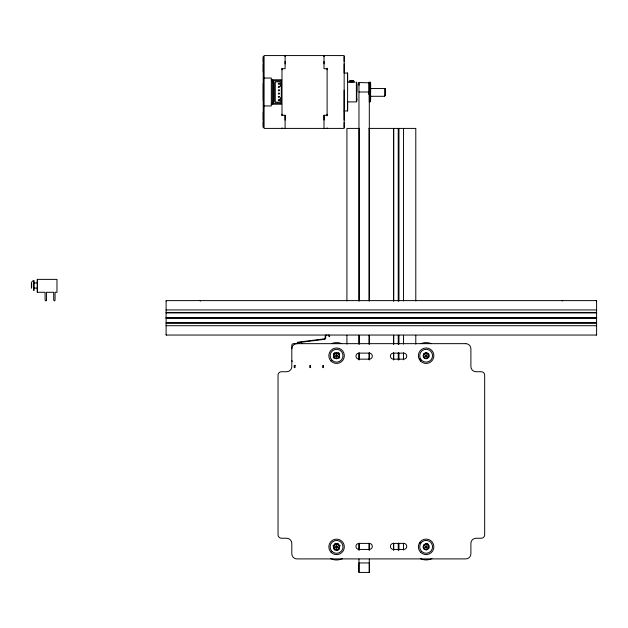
<?xml version="1.0" encoding="UTF-8"?>
<svg xmlns="http://www.w3.org/2000/svg" width="628" height="628" viewBox="0 0 628 628"><rect width="100%" height="100%" fill="white"/><g stroke="black" fill="none" stroke-linecap="round" stroke-linejoin="round"><path stroke-width="0.94" d="M263.226 126.785L263.226 121.934M263.226 120.081L263.226 63.899M263.226 62.046L263.226 57.203M263.226 105.08L264.09 105.944L271.32 105.944L271.32 78.045L264.09 78.045L263.226 78.908M272.356 104.217L272.356 79.764M281.305 103.188L273.384 103.188L273.384 80.8L281.305 80.8L281.305 104.217L271.32 104.217M285.096 120.097L285.096 115.269L281.996 115.269L281.996 68.719L285.096 68.719L285.096 55.57L285.096 56.583M324.009 120.097L324.009 115.269L327.11 115.269L327.11 68.719L324.009 68.719L324.009 55.57L324.009 56.583M344.16 127.406L344.16 122.531M344.16 120.097L344.16 63.883M344.16 61.45L344.16 56.583M344.16 110.936L347.606 110.936L347.606 101.461M344.16 73.052L347.606 73.052L347.606 110.936M356.814 99.883L356.814 98.698M356.814 91.994L356.814 84.105M358.965 572.43L358.965 562.947L369.303 562.947L369.303 572.43L358.965 572.43L358.965 559.022M358.965 550.199L358.965 543.33M358.965 359.852L358.965 352.983M358.965 344.152L358.965 335.321M358.965 300.977L358.965 82.511L369.303 82.841M369.303 572.43L369.303 559.022M369.303 550.199L369.303 543.33M369.303 359.852L369.303 352.983M369.303 344.152L369.303 335.321M369.303 300.977L369.303 92.975M370.591 99.883L370.591 95.621M370.591 91.994L370.591 84.105M369.971 96.296L384.626 96.296L384.626 95.723M385.49 88.548L385.49 95.425L385.49 88.548L370.222 88.548M166.106 301.04L166.538 300.608M562.162 301.04L562.594 300.608M596.6 334.614L596.215 335.046M31.643 282.113L32.876 280.881M334.002 354.223L336.584 352.732L339.167 354.223L339.167 357.206L336.584 358.69L334.002 357.206L334.002 354.223L339.167 357.206M334.002 357.206L339.167 354.223M423.539 354.223L426.122 352.732L428.712 354.223L428.712 357.206L426.122 358.69L423.539 357.206L423.539 354.223L428.712 357.206M423.539 357.206L428.712 354.223M334.002 545.387L336.584 543.895L339.167 545.387L339.167 548.37L336.584 549.861L334.002 548.37L334.002 545.387L339.167 548.37M334.002 548.37L339.167 545.387M423.539 545.34L426.122 543.848L428.712 545.34L428.712 548.322L426.122 549.814L423.539 548.322L423.539 545.34L428.712 548.322M423.539 548.322L428.712 545.34M355.079 82.08L354.757 82.158A3.674 0.597 0 0 1 354.373 82.244L354.263 82.26A3.831 0.871 0 0 1 353.556 82.394L353.376 82.417A3.776 1.099 0 0 1 349.922 82.417L349.749 82.394A3.831 0.871 0 0 1 349.074 82.276L348.933 82.244A3.674 0.597 0 0 1 348.548 82.158L348.367 82.119M336.584 550.442L337.503 550.316L335.658 550.316M271.32 79.764L281.305 79.764L281.305 80.8M349.6 80.808L353.697 80.808M349.074 81.318L354.231 81.318M281.305 86.138L280.276 86.138L280.276 81.828L275.284 81.828L275.284 102.152L280.276 102.152L280.276 97.85L281.305 97.85M358.965 91.994L369.303 91.994M347.865 101.909L356.382 101.909L356.382 82.072M359.247 128.41L346.915 128.41L346.915 301M369.021 128.41L415.791 128.41L415.791 301M34.155 282.93L37.06 282.93M31.714 283.785L31.612 283.785A4.051 3.509 0 0 1 31.722 284.249M31.714 287.231L31.612 287.231A4.051 3.509 0 0 0 31.722 286.768M34.155 288.095L37.06 288.095M166.106 309.942L596.6 309.942M166.106 312.446L596.6 312.446M166.106 312.94L596.6 312.94M166.106 317.47L596.6 317.47M166.106 317.831L596.6 317.831M166.106 318.192L596.6 318.192M166.106 322.714L596.6 322.714M166.106 323.208L596.6 323.208M166.106 325.712L596.6 325.712M328.067 335.014A1.719 1.719 0 0 1 329.033 336.051L329.59 336.106M596.168 300.608L596.6 301.04M200.12 300.608L200.544 301.04M166.491 335.046L166.106 334.614M329.033 336.051L329.072 336.161A3.391 2.394 0 0 1 329.127 336.608L329.645 336.608A4.435 3.14 0 0 0 329.598 336.168L329.567 336.027A2.237 2.237 0 0 0 328.986 335.022M426.122 352.732L426.122 358.69M426.122 543.848L426.122 549.814M415.791 335.321L415.791 344.144M403.545 128.41L403.466 301M403.545 335.321L403.545 344.144M403.466 352.975L403.545 359.836M403.466 543.212L403.545 550.081M398.921 128.41L398.921 301M398.921 335.321L398.921 344.144M398.921 352.975L398.921 359.836M398.921 543.212L398.921 550.081M398.576 128.41L398.576 301M398.576 335.321L398.576 344.144M398.576 352.975L398.576 359.836M398.576 543.212L398.576 550.081M398.231 128.41L398.231 301M398.231 335.321L398.231 344.144M398.231 352.975L398.231 359.836M398.231 543.212L398.231 550.081M393.685 128.41L393.685 301M393.685 335.321L393.685 344.144M393.685 352.975L393.685 359.836M393.685 543.212L393.685 550.081M393.607 128.41L393.607 301M393.607 335.321L393.607 344.144M393.607 352.975L393.607 359.836M393.607 543.212L393.607 550.081M384.626 88.548L384.626 96.296M370.591 82.504L370.591 101.477M370.159 82.072L370.159 101.909M369.303 82.072L369.303 101.909M369.107 128.41L369.107 301M369.107 335.321L369.107 344.144M369.107 352.975L369.107 359.836M369.107 543.212L369.107 550.081M368.871 82.504L368.871 94.451M359.161 128.41L359.161 301M359.161 335.321L359.161 344.144M359.161 352.975L359.161 359.836M359.161 543.212L359.161 550.081M358.965 82.511L358.965 85.29M356.814 82.504L356.814 101.477M347.606 73.052L347.606 82.519M346.915 335.321L346.915 344.144M344.16 72.51L344.16 55.578L264.09 55.57L264.09 128.402L344.16 128.41L344.16 90.189M336.584 352.732L336.584 358.69M336.584 543.895L336.584 549.861M327.11 68.217L327.11 69.747M327.11 114.241L327.11 115.772M327.11 127.822L327.11 128.402M324.009 61.45L324.009 63.883M324.009 115.269L324.009 128.41M302.147 343.657L300.867 342.488A3.085 3.085 0 0 0 299.972 342.488L298.7 343.657M285.096 61.45L285.096 63.883M285.096 115.269L285.096 128.41M281.996 68.217L281.996 69.747M281.996 114.241L281.996 115.772M281.996 127.822L281.996 128.402M273.384 80.8L273.384 82.519L274.248 82.519L274.248 101.461L273.384 101.461L273.384 103.188M263.226 56.442L263.226 71.749M263.226 83.375L263.226 100.606M263.226 112.239L263.226 127.547M37.515 279.374L37.515 292.287M34.155 280.645L34.155 290.371M33.465 280.645L33.465 290.371M31.4 282.71L31.4 288.307M292.342 361.328A0.864 0.864 0 0 1 291.808 360.535M297.491 343.5A0.864 0.864 0 0 1 298.245 342.645L324.55 339.332A1.295 1.295 0 0 0 325.681 338.052L325.681 336.608A1.719 1.719 0 0 1 326.748 335.014M325.822 335.022A2.237 2.237 0 0 0 325.171 336.608L325.123 338.304L324.543 338.814L298.182 342.134A1.374 1.374 0 0 0 296.981 343.5M31.722 285.968A4.051 3.509 0 0 0 31.628 285.505A4.051 3.509 0 0 0 31.722 285.049M350.157 81.02A3.038 1.515 -90 0 0 350.903 81.02A3.038 3.038 0 0 0 352.402 81.02A3.038 1.515 -90 0 0 353.14 81.02M339.175 549.469A3.666 3.666 0 0 1 338.414 550.057M334.748 550.057A3.666 3.666 0 0 1 333.994 549.469M333.044 545.936A3.666 3.666 0 0 1 333.413 545.049M334.748 543.707A3.666 3.666 0 0 1 335.635 543.346M337.534 543.346A3.666 3.666 0 0 1 338.414 543.707M339.756 545.049A3.666 3.666 0 0 1 340.125 545.936M342.386 558.637A13.11 13.11 0 0 1 330.783 558.637M339.662 357.489A3.556 3.556 0 0 1 339.096 358.227M334.065 358.227A3.556 3.556 0 0 1 333.499 357.489M333.499 353.933A3.556 3.556 0 0 1 334.803 352.63M338.366 352.63A3.556 3.556 0 0 1 339.662 353.933M331.568 343.594A13.11 13.11 0 0 1 341.601 343.594M291.808 348.823A5.165 5.165 0 0 1 296.981 343.657M420.438 360.04A6.123 6.123 0 0 1 419.465 358.776M421.105 343.594A13.11 13.11 0 0 1 431.146 343.594M419.465 543.77A6.123 6.123 0 0 1 420.438 542.506M427.048 543.393A3.556 3.556 0 0 1 427.904 543.754M431.931 558.59A13.11 13.11 0 0 1 420.32 558.59M46.472 300.208L45.781 300.898L45.098 300.208L45.098 292.287L37.178 292.287L37.178 279.374L56.975 279.374L56.975 292.287L55.083 292.287L55.029 300.474L54.393 300.898L53.702 300.208L53.702 292.287L46.472 292.287L46.472 300.208M279.24 83.383L278.377 83.383L278.377 84.246L279.24 84.246L279.24 83.383M279.24 86.656L278.377 86.656L278.377 87.512L279.24 87.512L279.24 86.656M279.24 89.922L278.377 89.922L278.377 90.785L279.24 90.785L279.24 89.922M279.24 93.195L278.377 93.195L278.377 94.059L279.24 94.059L279.24 93.195M279.24 96.469L278.377 96.469L278.377 97.332L279.24 97.332L279.24 96.469M279.24 99.742L278.377 99.742L278.377 100.606L279.24 100.606L279.24 99.742M596.6 300.608L166.106 300.608L166.106 335.046L596.6 335.046L596.6 300.608M465.733 343.657L293.535 343.657A1.719 1.719 0 0 0 291.808 345.376L291.808 366.556A5.165 5.165 0 0 1 286.643 371.729L281.477 371.729A3.446 3.446 0 0 0 278.039 375.167L278.039 534.797A3.446 3.446 0 0 0 281.477 538.243L286.643 538.243A5.165 5.165 0 0 1 291.808 543.408L291.808 553.739A5.165 5.165 0 0 0 296.981 558.904L465.733 558.904A5.165 5.165 0 0 0 470.898 553.739L470.898 543.408A5.165 5.165 0 0 1 476.063 538.243L481.229 538.243A3.446 3.446 0 0 0 484.675 534.797L484.675 375.167A3.446 3.446 0 0 0 481.229 371.729L476.063 371.729A5.165 5.165 0 0 1 470.898 366.556L470.898 348.823A5.165 5.165 0 0 0 465.733 343.657M369.303 353.124L358.965 353.124A3.014 3.014 0 0 0 355.958 356.139A3.014 3.014 0 0 0 358.965 359.153L369.303 359.153A3.014 3.014 0 0 0 372.31 356.139A3.014 3.014 0 0 0 369.303 353.124M403.741 353.124L393.411 353.124A3.014 3.014 0 0 0 390.396 356.139A3.014 3.014 0 0 0 393.411 359.153L403.741 359.153A3.014 3.014 0 0 0 406.756 356.139A3.014 3.014 0 0 0 403.741 353.124M295.082 365.527L294.226 365.527L294.226 367.592L295.082 367.592L295.082 365.527M310.577 365.527L309.722 365.527L309.722 367.592L310.577 367.592L310.577 365.527M323.499 365.527L322.635 365.527L322.635 367.592L323.499 367.592L323.499 365.527M369.303 543.408L358.965 543.408A3.014 3.014 0 0 0 355.958 546.423A3.014 3.014 0 0 0 358.965 549.429L369.303 549.429A3.014 3.014 0 0 0 372.31 546.423A3.014 3.014 0 0 0 369.303 543.408M403.741 543.408L393.411 543.408A3.014 3.014 0 0 0 390.396 546.423A3.014 3.014 0 0 0 393.411 549.429L403.741 549.429A3.014 3.014 0 0 0 406.756 546.423A3.014 3.014 0 0 0 403.741 543.408M334.473 548.99A2.983 2.983 0 0 0 339.465 547.655A2.983 2.983 0 0 0 335.807 543.997A2.983 2.983 0 0 0 334.473 548.99M331.105 552.357A7.748 7.748 0 0 0 344.066 548.888A7.748 7.748 0 0 0 334.575 539.397A7.748 7.748 0 0 0 331.105 552.357M332.016 551.447A6.461 6.461 0 0 0 342.817 548.55A6.461 6.461 0 0 0 334.912 540.645A6.461 6.461 0 0 0 332.016 551.447M334.473 357.819A2.983 2.983 0 0 0 339.465 356.484A2.983 2.983 0 0 0 335.807 352.834A2.983 2.983 0 0 0 334.473 357.819M331.105 361.194A7.748 7.748 0 0 0 344.066 357.717A7.748 7.748 0 0 0 334.575 348.226A7.748 7.748 0 0 0 331.105 361.194M332.016 360.276A6.461 6.461 0 0 0 342.817 357.379A6.461 6.461 0 0 0 334.912 349.474A6.461 6.461 0 0 0 332.016 360.276M424.018 357.819A2.983 2.983 0 0 0 429.002 356.484A2.983 2.983 0 0 0 425.352 352.834A2.983 2.983 0 0 0 424.018 357.819M420.642 361.194A7.748 7.748 0 0 0 433.61 357.717A7.748 7.748 0 0 0 424.12 348.226A7.748 7.748 0 0 0 420.642 361.194M421.561 360.276A6.461 6.461 0 0 0 432.362 357.379A6.461 6.461 0 0 0 424.457 349.474A6.461 6.461 0 0 0 421.561 360.276M424.018 548.943A2.983 2.983 0 0 0 429.002 547.608A2.983 2.983 0 0 0 425.352 543.95A2.983 2.983 0 0 0 424.018 548.943M420.642 552.31A7.748 7.748 0 0 0 433.61 548.841A7.748 7.748 0 0 0 424.12 539.35A7.748 7.748 0 0 0 420.642 552.31M421.561 551.4A6.461 6.461 0 0 0 432.362 548.503A6.461 6.461 0 0 0 424.457 540.598A6.461 6.461 0 0 0 421.561 551.4"/></g></svg>
